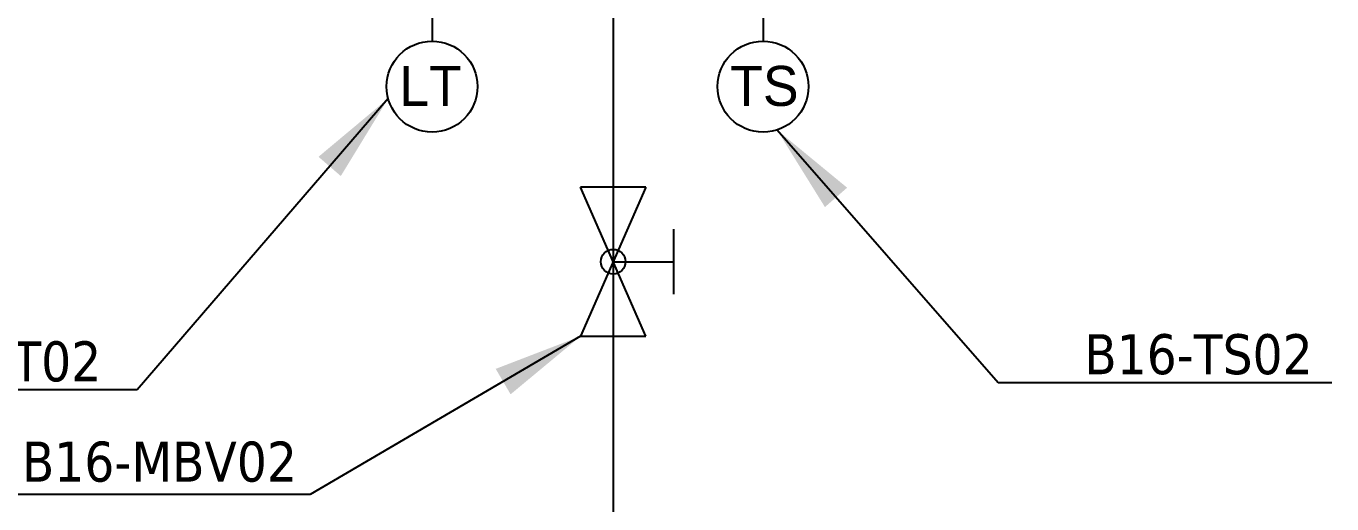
# Model space of a CAD drawing. Header units: millimetres. Extents: x -6314 to 11113, y -129 to 3675.
# Drawn here: x 7505.3 to 7869.6, y 1303.5 to 1436.8 of the extents above; entities that cross this region are included whole.
import ezdxf

# ---------------------------------------------------------------- set-up
doc = ezdxf.new("R2010")
doc.units = ezdxf.units.MM
doc.dimstyles.new('ISO-25', dxfattribs={"dimtxt": 2.5, "dimasz": 2.5, "dimexe": 1.25, "dimexo": 0.625, "dimtad": 1, "dimtxsty": 'Standard', "dimcen": 2.5, "dimadec": 0, "dimazin": 0, "dimtfac": 1, "dimtmove": 0, "dimatfit": 3, "dimfxl": 1, "dimarcsym": 0})

msp = doc.modelspace()

# ---------------------------------------------------------------- linework, layer by layer
for p, q in [((7618.59, 1518.16), (7618.59, 1432.58)), ((7710.93, 1510.05), (7710.93, 1432.58))]:
    msp.add_line(p, q)
at = {"linetype": 'Continuous', "lineweight": -3}
for p, q in [((7678.24, 1350.26), (7660, 1391.85)), ((7678.24, 1391.85), (7660, 1350.26)), ((7678.24, 1391.85), (7660, 1391.85)), ((7686.09, 1361.96), (7686.09, 1380.15)), ((7669.12, 1371.06), (7686.09, 1371.06)), ((7660, 1350.26), (7678.24, 1350.26))]:
    msp.add_line(p, q, dxfattribs=at)
msp.add_lwpolyline([(7669.12, 1446.23), (7669.12, 1300.93)])
for centre, radius in [((7618.59, 1419.89), 12.69), ((7710.93, 1419.89), 12.69), ((7669.12, 1371.06), 3.45)]:
    msp.add_circle(centre, radius)

# ---------------------------------------------------------------- texts
at = {"width": 777.1843}
for s, insert, char_height, attachment_point in [('LT', (7609.43, 1425.67), 11.166, 1), ('TS', (7701.77, 1425.67), 11.166, 1), ('{\\fTahoma|b0|i0|c0|p34;B16-LT02}', (7463.59, 1348.86), 11.1664, 1), ('{\\fTahoma|b0|i0|c0|p34;B16-TS02}', (7864.28, 1350.85), 11.1664, 3), ('{\\fTahoma|b0|i0|c0|p34;B16-MBV02}', (7580.88, 1320.89), 11.1664, 3)]:
    msp.add_mtext(s, dxfattribs=dict(at, insert=insert, char_height=char_height, attachment_point=attachment_point))

# ---------------------------------------------------------------- leaders
at = {"linetype": 'Continuous', "lineweight": -3}
for points in [[(7606.34, 1416.57), (7536.34, 1335.36), (7458.23, 1335.36)], [(7714.83, 1407.81), (7776.5, 1337.35), (7869.64, 1337.35)], [(7660, 1350.26), (7584.6, 1306.11), (7490.88, 1306.11)]]:
    msp.add_leader(points, dimstyle='ISO-25', override={"dimscale": 10, "dimtad": 0}, dxfattribs=at)

doc.saveas('drawing.dxf')
